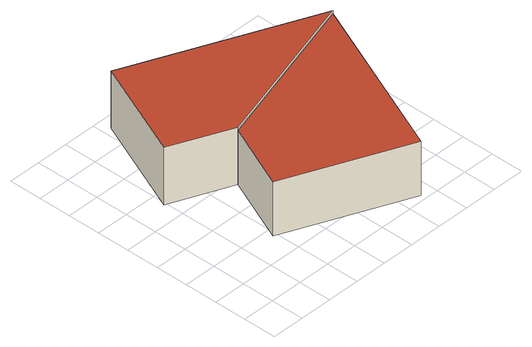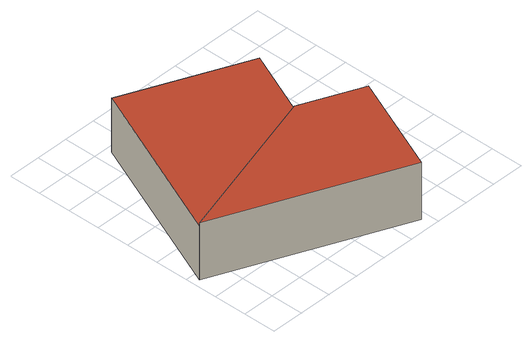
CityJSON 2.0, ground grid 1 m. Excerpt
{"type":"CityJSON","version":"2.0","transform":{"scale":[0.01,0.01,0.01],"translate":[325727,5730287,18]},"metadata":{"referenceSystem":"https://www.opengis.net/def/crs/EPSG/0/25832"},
"CityObjects":{
"building1":{"type":"Building","attributes":{"Gemeindeschluessel":"05170048","Geometrietyp2DReferenz":"3000","function":"31001_2500"},"children":["building1-1","building1-2"]},
"building1-1":{"type":"BuildingPart","attributes":{"roofType":"1000","measuredHeight":1.72},"parents":["building1"],"geometry":[{"type":"Solid","lod":"2","boundaries":[[[[0,1,2,3]],[[4,5,1,0]],[[6,7,5,4]],[[4,0,3,6]],[[1,5,7,2]],[[6,3,2,7]]]],"semantics":{"surfaces":[{"type":"WallSurface"},{"type":"RoofSurface"},{"type":"GroundSurface"},{"type":"ClosureSurface"}],"values":[[0,0,0,1,2,3]]}}]},
"building1-2":{"type":"BuildingPart","attributes":{"roofType":"1000","measuredHeight":1.83},"parents":["building1"],"geometry":[{"type":"MultiSurface","lod":"2","boundaries":[[[8,2,9,10]],[[11,12,7,13]],[[10,9,12,11]],[[13,8,10,11]],[[2,7,12,9]],[[8,13,6,3]],[[7,2,3,6]]],"semantics":{"surfaces":[{"type":"WallSurface"},{"type":"RoofSurface"},{"type":"GroundSurface"},{"type":"ClosureSurface"}],"values":[0,0,0,1,2,0,3]}}]}
},
"vertices":[
[559,17,200],[559,17,27],[778,524,27],[778,524,200],[190,177,200],[190,177,27],[278,379,200],[278,379,27],
[778,524,210],[225,763,27],[225,763,210],[94,459,210],[94,459,27],[278,379,210]
]}
